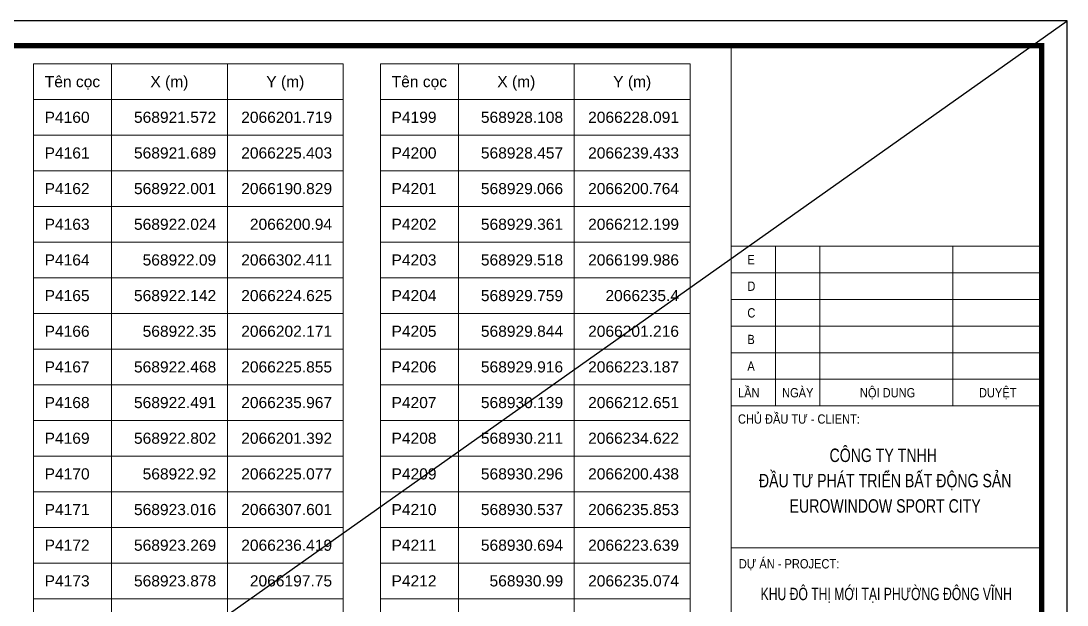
# Model space of a CAD drawing. Header units: millimetres. Extents: x 0 to 571985, y 0 to 2066666.
# Drawn here: x 569650.8 to 569671.46, y 2064938.23 to 2064949.77 of the extents above; entities that cross this region are included whole.
import ezdxf
from ezdxf.enums import TextEntityAlignment as Align

# ---------------------------------------------------------------- set-up
doc = ezdxf.new("R2010")
doc.units = ezdxf.units.MM
doc.linetypes.add('CENTER', pattern=[3, 1.5, -0.5, 0.5, -0.5])
for name, color, linetype, lineweight in [('A-KY HIEU', 34, 'Continuous', 20), ('A-TEXT', 7, 'Continuous', 18), ('E- RANH GIOI', 1, 'CENTER', 13), ('kata_net khung', 3, 'Continuous', 20), ('kata_text', 254, 'Continuous', 30)]:
    doc.layers.add(name, color=color, linetype=linetype, lineweight=lineweight)
doc.layers.add('KCS_Plotter', color=11, linetype='Continuous', plot=False)
doc.styles.add('Arial', font='arial.ttf')
doc.styles.add('kata_text', font='arial.ttf', dxfattribs={"width": 0.8})

# ---------------------------------------------------------------- blocks, each defined once
blk = doc.blocks.new('A$C33BC4D2A')
at = {"layer": 'A-KY HIEU', "color": 0}
for p, q in [((353.66, -4.9), (353.66, -292.1)), ((353.66, -44.47), (414.98, -44.47)), ((362.42, -44.47), (362.42, -76.01)), ((371.18, -44.47), (371.18, -76.01)), ((397.46, -44.47), (397.46, -76.01)), ((353.66, -49.73), (414.98, -49.73)), ((353.66, -54.98), (414.98, -54.98)), ((353.66, -60.24), (414.98, -60.24)), ((353.66, -65.5), (414.98, -65.5)), ((353.66, -70.75), (414.98, -70.75)), ((353.66, -76.01), (414.98, -76.01)), ((353.66, -104.04), (414.98, -104.04))]:
    blk.add_line(p, q, dxfattribs=at)
at = {"layer": 'A-KY HIEU', "color": 0, "const_width": 1.02}
blk.add_lwpolyline([(14.35, -292.1), (14.35, -4.9), (414.98, -4.9), (414.98, -292.1)], close=True, dxfattribs=at)
at = {"layer": 'Defpoints', "color": 125}
blk.add_lwpolyline([(0, -297), (420, -297), (420, 0), (0, 0)], close=True, dxfattribs=at)
at = {"layer": 'A-TEXT', "style": 'Arial', "width": 0.85}
for s, height, p in [('E', 1.84, (356.88, -48.04)), ('D', 1.84, (356.88, -53.29)), ('C', 1.84, (356.88, -58.55)), ('B', 1.84, (356.88, -63.81)), ('A', 1.84, (356.88, -69.06)), ('LẦN', 1.84, (355.02, -74.32)), ('NGÀY', 1.84, (363.73, -74.32)), ('NỘI DUNG', 1.84, (379.1, -74.32)), ('DUYỆT', 1.84, (402.6, -74.32)), ('CHỦ ĐẦU TƯ - CLIENT:', 1.8397, (355.02, -79.51))]:
    blk.add_text(s, height=height, dxfattribs=at).set_placement(p)
at = {"layer": 'A-TEXT', "style": 'Arial'}
for s, height, width, p in [('CÔNG TY TNHH ', 2.6573, 0.75, (384.09, -87.08)), ('ĐẦU TƯ PHÁT TRIỂN BẤT ĐỘNG SẢN', 2.6573, 0.75, (384.09, -92.08)), ('EUROWINDOW SPORT CITY', 2.6573, 0.75, (384.09, -97.08)), ('KHU ĐÔ THỊ MỚI TẠI PHƯỜNG ĐÔNG VĨNH', 2.4529, 0.7, (384.3, -114.35))]:
    blk.add_text(s, height=height, dxfattribs=dict(at, width=width)).set_placement(p, align=Align.CENTER)
at = {"layer": 'A-TEXT', "style": 'Arial', "width": 0.85}
blk.add_text('DỰ ÁN - PROJECT:', height=1.8397, dxfattribs=at).set_placement((355.19, -107.17), align=Align.MIDDLE_LEFT)

msp = doc.modelspace()

# ---------------------------------------------------------------- linework, layer by layer
at = {"layer": 'kata_net khung'}
for p, q in [((569651.049, 2064948.92), (569657.165, 2064948.92)), ((569651.049, 2064948.92), (569651.049, 2064948.216)), ((569651.049, 2064948.92), (569651.049, 2064920.76)), ((569652.589, 2064948.92), (569652.589, 2064948.216)), ((569652.589, 2064948.92), (569652.589, 2064920.76)), ((569654.877, 2064948.92), (569654.877, 2064948.216)), ((569654.877, 2064948.92), (569654.877, 2064920.76)), ((569657.165, 2064948.92), (569657.165, 2064948.216)), ((569657.165, 2064948.92), (569657.165, 2064920.76)), ((569657.898, 2064948.92), (569664.014, 2064948.92)), ((569657.898, 2064948.92), (569657.898, 2064948.216)), ((569657.898, 2064948.92), (569657.898, 2064920.76)), ((569659.438, 2064948.92), (569659.438, 2064948.216)), ((569659.438, 2064948.92), (569659.438, 2064920.76)), ((569661.726, 2064948.92), (569661.726, 2064948.216)), ((569661.726, 2064948.92), (569661.726, 2064920.76)), ((569664.014, 2064948.92), (569664.014, 2064948.216)), ((569664.014, 2064948.92), (569664.014, 2064920.76)), ((569651.049, 2064948.216), (569657.165, 2064948.216)), ((569651.049, 2064948.216), (569657.165, 2064948.216)), ((569651.049, 2064948.216), (569657.165, 2064948.216)), ((569651.049, 2064948.216), (569657.165, 2064948.216)), ((569651.049, 2064948.216), (569657.165, 2064948.216)), ((569657.898, 2064948.216), (569664.014, 2064948.216)), ((569657.898, 2064948.216), (569664.014, 2064948.216)), ((569657.898, 2064948.216), (569664.014, 2064948.216)), ((569657.898, 2064948.216), (569664.014, 2064948.216)), ((569651.049, 2064947.512), (569657.165, 2064947.512)), ((569657.898, 2064947.512), (569664.014, 2064947.512)), ((569651.049, 2064946.808), (569657.165, 2064946.808)), ((569657.898, 2064946.808), (569664.014, 2064946.808)), ((569651.049, 2064946.104), (569657.165, 2064946.104)), ((569657.898, 2064946.104), (569664.014, 2064946.104)), ((569651.049, 2064945.4), (569657.165, 2064945.4)), ((569657.898, 2064945.4), (569664.014, 2064945.4)), ((569651.049, 2064944.696), (569657.165, 2064944.696)), ((569657.898, 2064944.696), (569664.014, 2064944.696)), ((569651.049, 2064943.992), (569657.165, 2064943.992)), ((569657.898, 2064943.992), (569664.014, 2064943.992)), ((569651.049, 2064943.288), (569657.165, 2064943.288)), ((569657.898, 2064943.288), (569664.014, 2064943.288)), ((569651.049, 2064942.584), (569657.165, 2064942.584)), ((569657.898, 2064942.584), (569664.014, 2064942.584)), ((569651.049, 2064941.88), (569657.165, 2064941.88)), ((569657.898, 2064941.88), (569664.014, 2064941.88)), ((569651.049, 2064941.176), (569657.165, 2064941.176)), ((569657.898, 2064941.176), (569664.014, 2064941.176)), ((569651.049, 2064940.472), (569657.165, 2064940.472)), ((569657.898, 2064940.472), (569664.014, 2064940.472)), ((569651.049, 2064939.768), (569657.165, 2064939.768)), ((569657.898, 2064939.768), (569664.014, 2064939.768)), ((569651.049, 2064939.064), (569657.165, 2064939.064)), ((569657.898, 2064939.064), (569664.014, 2064939.064)), ((569651.049, 2064938.36), (569657.165, 2064938.36)), ((569657.898, 2064938.36), (569664.014, 2064938.36))]:
    msp.add_line(p, q, dxfattribs=at)
at = {"layer": 'KCS_Plotter'}
msp.add_line((569629.456, 2064920.066), (569671.456, 2064949.766), dxfattribs=at)

# ---------------------------------------------------------------- block references
at = {"layer": 'E- RANH GIOI', "xscale": 0.1, "yscale": 0.1, "zscale": 0.1}
msp.add_blockref('A$C33BC4D2A', (569629.456, 2064949.766), dxfattribs=at)

# ---------------------------------------------------------------- texts
at = {"layer": 'kata_text', "style": 'kata_text'}
for s, p in [('Tên cọc', (569651.819, 2064948.568)), ('X (m)', (569653.733, 2064948.568)), ('Y (m)', (569656.021, 2064948.568)), ('Tên cọc', (569658.668, 2064948.568)), ('X (m)', (569660.582, 2064948.568)), ('Y (m)', (569662.87, 2064948.568))]:
    msp.add_text(s, height=0.22, dxfattribs=at).set_placement(p, align=Align.MIDDLE_CENTER)
for s, p in [('P4160', (569651.269, 2064947.864)), ('P4199', (569658.118, 2064947.864)), ('P4161', (569651.269, 2064947.16)), ('P4200', (569658.118, 2064947.16)), ('P4162', (569651.269, 2064946.456)), ('P4201', (569658.118, 2064946.456)), ('P4163', (569651.269, 2064945.752)), ('P4202', (569658.118, 2064945.752)), ('P4164', (569651.269, 2064945.048)), ('P4203', (569658.118, 2064945.048)), ('P4165', (569651.269, 2064944.344)), ('P4204', (569658.118, 2064944.344)), ('P4166', (569651.269, 2064943.64)), ('P4205', (569658.118, 2064943.64)), ('P4167', (569651.269, 2064942.936)), ('P4206', (569658.118, 2064942.936)), ('P4168', (569651.269, 2064942.232)), ('P4207', (569658.118, 2064942.232)), ('P4169', (569651.269, 2064941.528)), ('P4208', (569658.118, 2064941.528)), ('P4170', (569651.269, 2064940.824)), ('P4209', (569658.118, 2064940.824)), ('P4171', (569651.269, 2064940.12)), ('P4210', (569658.118, 2064940.12)), ('P4172', (569651.269, 2064939.416)), ('P4211', (569658.118, 2064939.416)), ('P4173', (569651.269, 2064938.712)), ('P4212', (569658.118, 2064938.712))]:
    msp.add_text(s, height=0.22, dxfattribs=at).set_placement(p, align=Align.MIDDLE_LEFT)
for s, p in [('568921.572', (569654.657, 2064947.864)), ('2066201.719', (569656.945, 2064947.864)), ('568928.108', (569661.506, 2064947.864)), ('2066228.091', (569663.794, 2064947.864)), ('568921.689', (569654.657, 2064947.16)), ('2066225.403', (569656.945, 2064947.16)), ('568928.457', (569661.506, 2064947.16)), ('2066239.433', (569663.794, 2064947.16)), ('568922.001', (569654.657, 2064946.456)), ('2066190.829', (569656.945, 2064946.456)), ('568929.066', (569661.506, 2064946.456)), ('2066200.764', (569663.794, 2064946.456)), ('568922.024', (569654.657, 2064945.752)), ('2066200.94', (569656.945, 2064945.752)), ('568929.361', (569661.506, 2064945.752)), ('2066212.199', (569663.794, 2064945.752)), ('568922.09', (569654.657, 2064945.048)), ('2066302.411', (569656.945, 2064945.048)), ('568929.518', (569661.506, 2064945.048)), ('2066199.986', (569663.794, 2064945.048)), ('568922.142', (569654.657, 2064944.344)), ('2066224.625', (569656.945, 2064944.344)), ('568929.759', (569661.506, 2064944.344)), ('2066235.4', (569663.794, 2064944.344)), ('568922.35', (569654.657, 2064943.64)), ('2066202.171', (569656.945, 2064943.64)), ('568929.844', (569661.506, 2064943.64)), ('2066201.216', (569663.794, 2064943.64)), ('568922.468', (569654.657, 2064942.936)), ('2066225.855', (569656.945, 2064942.936)), ('568929.916', (569661.506, 2064942.936)), ('2066223.187', (569663.794, 2064942.936)), ('568922.491', (569654.657, 2064942.232)), ('2066235.967', (569656.945, 2064942.232)), ('568930.139', (569661.506, 2064942.232)), ('2066212.651', (569663.794, 2064942.232)), ('568922.802', (569654.657, 2064941.528)), ('2066201.392', (569656.945, 2064941.528)), ('568930.211', (569661.506, 2064941.528)), ('2066234.622', (569663.794, 2064941.528)), ('568922.92', (569654.657, 2064940.824)), ('2066225.077', (569656.945, 2064940.824)), ('568930.296', (569661.506, 2064940.824)), ('2066200.438', (569663.794, 2064940.824)), ('568923.016', (569654.657, 2064940.12)), ('2066307.601', (569656.945, 2064940.12)), ('568930.537', (569661.506, 2064940.12)), ('2066235.853', (569663.794, 2064940.12)), ('568923.269', (569654.657, 2064939.416)), ('2066236.419', (569656.945, 2064939.416)), ('568930.694', (569661.506, 2064939.416)), ('2066223.639', (569663.794, 2064939.416)), ('568923.878', (569654.657, 2064938.712)), ('2066197.75', (569656.945, 2064938.712)), ('568930.99', (569661.506, 2064938.712)), ('2066235.074', (569663.794, 2064938.712))]:
    msp.add_text(s, height=0.22, dxfattribs=at).set_placement(p, align=Align.MIDDLE_RIGHT)

doc.saveas('drawing.dxf')
